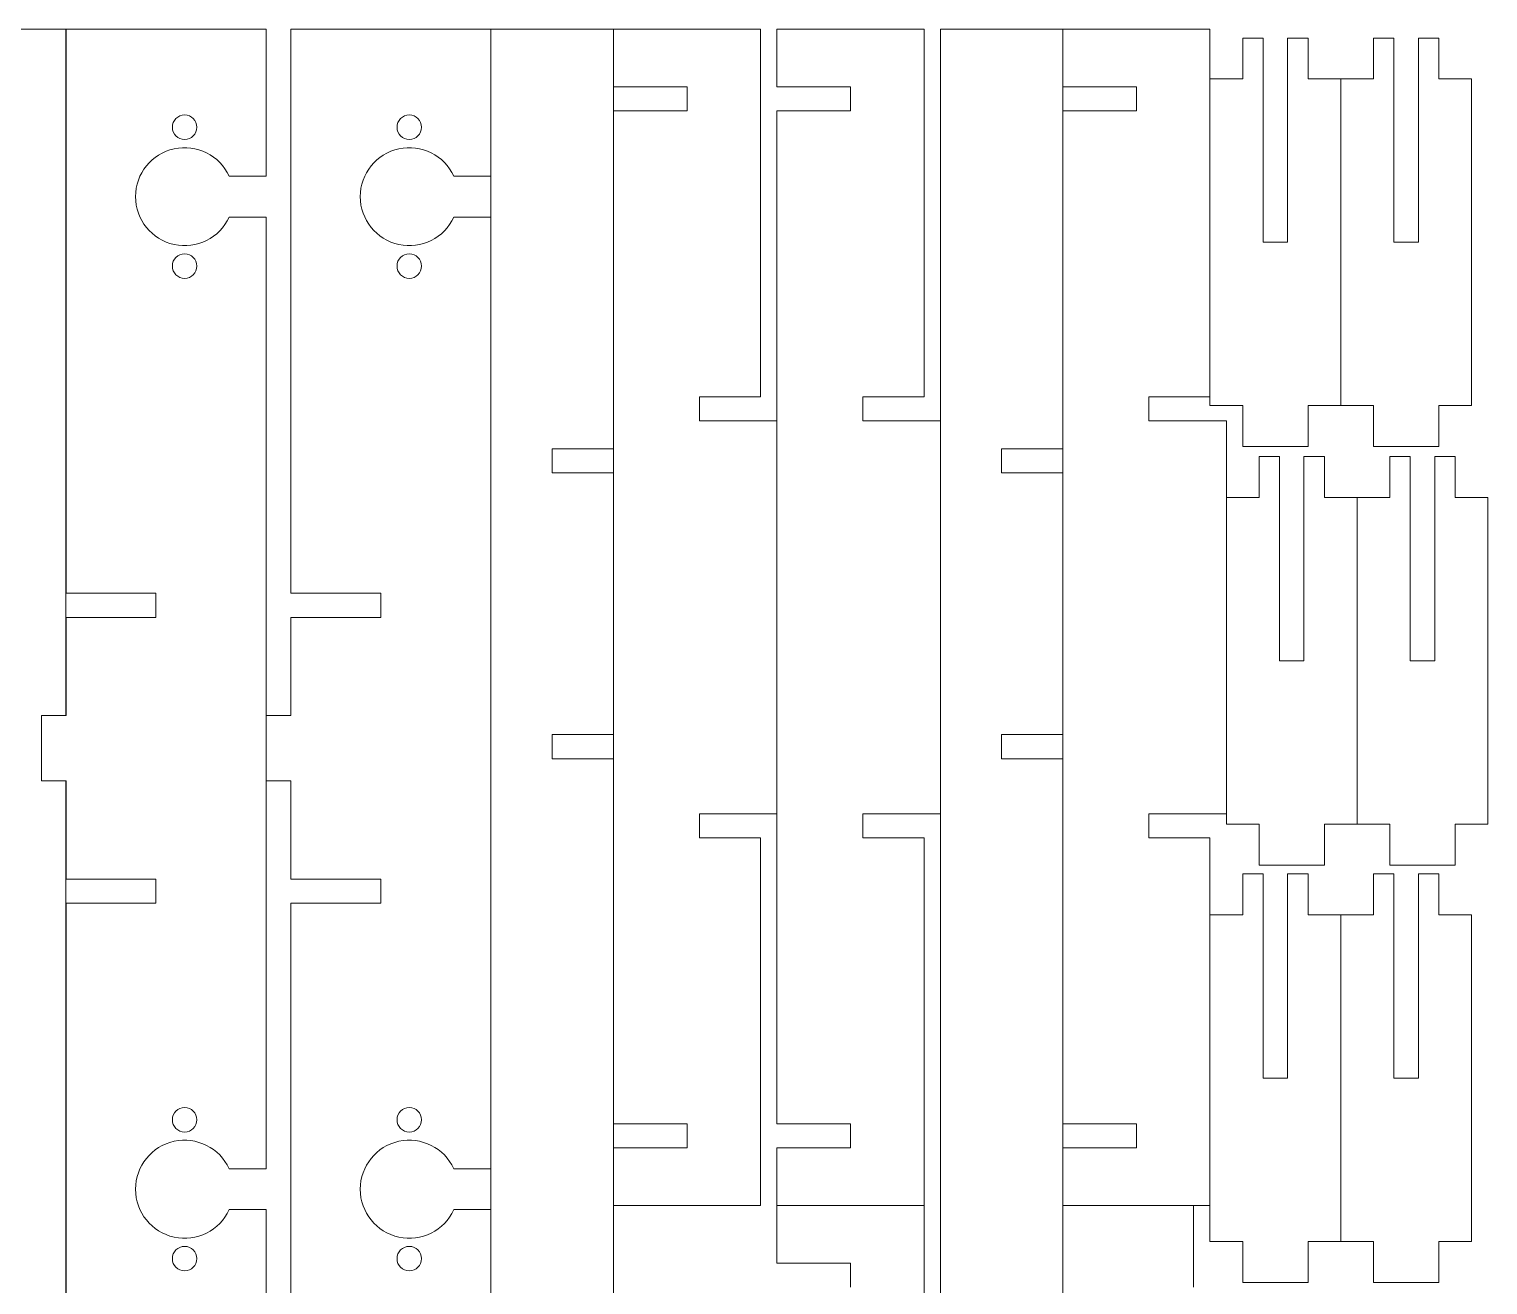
# Model space of a CAD drawing. Header units: millimetres. Extents: x -235 to 641, y 0 to 414.
# Drawn here: x 456.5 to 635.1, y 200.2 to 354 of the extents above; entities that cross this region are included whole.
import ezdxf

# ---------------------------------------------------------------- set-up
doc = ezdxf.new("R2010")
doc.units = ezdxf.units.MM

msp = doc.modelspace()

# ---------------------------------------------------------------- linework, layer by layer
at = {"lineweight": 0}
for p, q in [((461.01, 353.95), (331.01, 353.95)), ((461.01, 269.95), (461.01, 353.95)), ((461.06, 284.9), (461.06, 353.95)), ((485.56, 353.95), (461.06, 353.95)), ((485.56, 335.95), (485.56, 353.95)), ((488.56, 284.9), (488.56, 353.95)), ((546.06, 353.95), (488.56, 353.95)), ((513.06, 97.95), (513.06, 353.95)), ((528.06, 194.65), (528.06, 353.95)), ((546.06, 308.95), (546.06, 353.95)), ((566.06, 353.95), (548.06, 353.95)), ((548.06, 353.95), (548.06, 346.9)), ((566.06, 308.95), (566.06, 353.95)), ((601.06, 353.95), (568.06, 353.95)), ((568.06, 113.9), (568.06, 353.95)), ((583.06, 159.65), (583.06, 353.95)), ((601.06, 353.95), (601.06, 307.87)), ((605.06, 352.87), (605.06, 347.87)), ((607.56, 352.87), (605.06, 352.87)), ((607.56, 327.87), (607.56, 352.87)), ((610.56, 352.87), (610.56, 327.87)), ((613.06, 352.87), (610.56, 352.87)), ((613.06, 347.87), (613.06, 352.87)), ((621.06, 352.87), (621.06, 347.87)), ((623.56, 352.87), (621.06, 352.87)), ((623.56, 327.87), (623.56, 352.87)), ((626.56, 352.87), (626.56, 327.87)), ((629.06, 352.87), (626.56, 352.87)), ((629.06, 347.87), (629.06, 352.87)), ((528.06, 346.9), (537.06, 346.9)), ((537.06, 346.9), (537.06, 343.95)), ((548.06, 346.9), (557.06, 346.9)), ((557.06, 346.9), (557.06, 343.95)), ((583.06, 346.9), (592.06, 346.9)), ((592.06, 346.9), (592.06, 343.95)), ((605.06, 347.87), (601.06, 347.87)), ((621.06, 347.87), (613.06, 347.87)), ((617.06, 307.87), (617.06, 347.87)), ((633.06, 347.87), (629.06, 347.87)), ((633.06, 307.87), (633.06, 347.87)), ((537.06, 343.95), (528.06, 343.95)), ((548.06, 343.95), (548.06, 219.95)), ((557.06, 343.95), (548.06, 343.95)), ((592.06, 343.95), (583.06, 343.95)), ((481.02, 335.95), (485.56, 335.95)), ((508.52, 335.95), (513.06, 335.95)), ((485.56, 330.95), (481.02, 330.95)), ((485.56, 214.45), (485.56, 330.95)), ((513.06, 330.95), (508.52, 330.95)), ((610.56, 327.87), (607.56, 327.87)), ((626.56, 327.87), (623.56, 327.87)), ((538.56, 306), (538.56, 308.95)), ((538.56, 308.95), (546.06, 308.95)), ((558.56, 306), (558.56, 308.95)), ((558.56, 308.95), (566.06, 308.95)), ((593.56, 306), (593.56, 308.95)), ((593.56, 308.95), (601.06, 308.95)), ((601.06, 307.87), (605.06, 307.87)), ((605.06, 307.87), (605.06, 302.87)), ((613.06, 307.87), (621.06, 307.87)), ((613.06, 302.87), (613.06, 307.87)), ((621.06, 307.87), (621.06, 302.87)), ((629.06, 307.87), (633.06, 307.87)), ((629.06, 302.87), (629.06, 307.87)), ((548.06, 306), (538.56, 306)), ((568.06, 306), (558.56, 306)), ((603.06, 306), (593.56, 306)), ((603.06, 306), (603.06, 256.63)), ((520.56, 299.65), (520.56, 302.6)), ((520.56, 302.6), (528.06, 302.6)), ((575.56, 299.65), (575.56, 302.6)), ((575.56, 302.6), (583.06, 302.6)), ((605.06, 302.87), (613.06, 302.87)), ((621.06, 302.87), (629.06, 302.87)), ((607.06, 301.63), (607.06, 296.63)), ((609.56, 301.63), (607.06, 301.63)), ((609.56, 276.63), (609.56, 301.63)), ((612.56, 301.63), (612.56, 276.63)), ((615.06, 301.63), (612.56, 301.63)), ((615.06, 296.63), (615.06, 301.63)), ((623.06, 301.63), (623.06, 296.63)), ((625.56, 301.63), (623.06, 301.63)), ((625.56, 276.63), (625.56, 301.63)), ((628.56, 301.63), (628.56, 276.63)), ((631.06, 301.63), (628.56, 301.63)), ((631.06, 296.63), (631.06, 301.63)), ((528.06, 299.65), (520.56, 299.65)), ((583.06, 299.65), (575.56, 299.65)), ((607.06, 296.63), (603.06, 296.63)), ((623.06, 296.63), (615.06, 296.63)), ((619.06, 296.63), (619.06, 256.63)), ((635.06, 296.63), (631.06, 296.63)), ((635.06, 256.63), (635.06, 296.63)), ((472.06, 284.9), (461.06, 284.9)), ((472.06, 284.9), (472.06, 281.95)), ((499.56, 284.9), (488.56, 284.9)), ((499.56, 284.9), (499.56, 281.95)), ((472.06, 281.95), (461.06, 281.95)), ((461.06, 269.95), (461.06, 281.95)), ((499.56, 281.95), (488.56, 281.95)), ((488.56, 269.95), (488.56, 281.95)), ((612.56, 276.63), (609.56, 276.63)), ((628.56, 276.63), (625.56, 276.63)), ((458.06, 261.95), (458.06, 269.95)), ((458.06, 269.95), (461.06, 269.95)), ((485.56, 269.95), (488.56, 269.95)), ((520.56, 264.65), (520.56, 267.6)), ((520.56, 267.6), (528.06, 267.6)), ((575.56, 264.65), (575.56, 267.6)), ((575.56, 267.6), (583.06, 267.6)), ((528.06, 264.65), (520.56, 264.65)), ((583.06, 264.65), (575.56, 264.65)), ((461.06, 261.95), (458.06, 261.95)), ((461.01, 161.95), (461.01, 261.95)), ((461.06, 249.9), (461.06, 261.95)), ((488.56, 261.95), (485.56, 261.95)), ((488.56, 249.9), (488.56, 261.95)), ((538.56, 254.95), (538.56, 257.9)), ((538.56, 257.9), (548.06, 257.9)), ((558.56, 254.95), (558.56, 257.9)), ((558.56, 257.9), (568.06, 257.9)), ((593.56, 254.95), (593.56, 257.9)), ((593.56, 257.9), (603.06, 257.9)), ((603.06, 256.63), (607.06, 256.63)), ((607.06, 256.63), (607.06, 251.63)), ((615.06, 256.63), (623.06, 256.63)), ((615.06, 251.63), (615.06, 256.63)), ((623.06, 256.63), (623.06, 251.63)), ((631.06, 256.63), (635.06, 256.63)), ((631.06, 251.63), (631.06, 256.63)), ((546.06, 254.95), (538.56, 254.95)), ((546.06, 209.95), (546.06, 254.95)), ((566.06, 254.95), (558.56, 254.95)), ((566.06, 164.95), (566.06, 254.95)), ((601.06, 254.95), (593.56, 254.95)), ((601.06, 254.95), (601.06, 205.54)), ((605.06, 250.54), (605.06, 245.54)), ((607.56, 250.54), (605.06, 250.54)), ((607.06, 251.63), (615.06, 251.63)), ((607.56, 225.54), (607.56, 250.54)), ((610.56, 250.54), (610.56, 225.54)), ((613.06, 250.54), (610.56, 250.54)), ((613.06, 245.54), (613.06, 250.54)), ((621.06, 250.54), (621.06, 245.54)), ((623.56, 250.54), (621.06, 250.54)), ((623.06, 251.63), (631.06, 251.63)), ((623.56, 225.54), (623.56, 250.54)), ((626.56, 250.54), (626.56, 225.54)), ((629.06, 250.54), (626.56, 250.54)), ((629.06, 245.54), (629.06, 250.54)), ((472.06, 249.9), (461.06, 249.9)), ((472.06, 249.9), (472.06, 246.95)), ((499.56, 249.9), (488.56, 249.9)), ((499.56, 249.9), (499.56, 246.95)), ((472.06, 246.95), (461.06, 246.95)), ((461.06, 176.95), (461.06, 246.95)), ((499.56, 246.95), (488.56, 246.95)), ((488.56, 176.95), (488.56, 246.95)), ((605.06, 245.54), (601.06, 245.54)), ((621.06, 245.54), (613.06, 245.54)), ((617.06, 205.54), (617.06, 245.54)), ((633.06, 245.54), (629.06, 245.54)), ((633.06, 205.54), (633.06, 245.54)), ((610.56, 225.54), (607.56, 225.54)), ((626.56, 225.54), (623.56, 225.54)), ((528.06, 219.95), (537.06, 219.95)), ((537.06, 219.95), (537.06, 217)), ((548.06, 219.95), (557.06, 219.95)), ((557.06, 219.95), (557.06, 217)), ((583.06, 219.95), (592.06, 219.95)), ((592.06, 219.95), (592.06, 217)), ((537.06, 217), (528.06, 217)), ((557.06, 217), (548.06, 217)), ((548.06, 217), (548.06, 202.9)), ((592.06, 217), (583.06, 217)), ((481.02, 214.45), (485.56, 214.45)), ((508.52, 214.45), (513.06, 214.45)), ((485.56, 209.45), (481.02, 209.45)), ((485.56, 97.95), (485.56, 209.45)), ((513.06, 209.45), (508.52, 209.45)), ((528.06, 209.95), (546.06, 209.95)), ((548.06, 209.95), (566.06, 209.95)), ((583.06, 209.95), (601.06, 209.95)), ((599.06, 199.95), (599.06, 209.95)), ((601.06, 205.54), (605.06, 205.54)), ((605.06, 205.54), (605.06, 200.54)), ((613.06, 205.54), (621.06, 205.54)), ((613.06, 200.54), (613.06, 205.54)), ((621.06, 205.54), (621.06, 200.54)), ((629.06, 205.54), (633.06, 205.54)), ((629.06, 200.54), (629.06, 205.54)), ((548.06, 202.9), (557.06, 202.9)), ((557.06, 202.9), (557.06, 199.95)), ((605.06, 200.54), (613.06, 200.54)), ((621.06, 200.54), (629.06, 200.54))]:
    msp.add_line(p, q, dxfattribs=at)
for centre in [(475.56, 341.95), (503.06, 341.95), (475.56, 324.95), (503.06, 324.95), (475.56, 220.45), (503.06, 220.45), (475.56, 203.45), (503.06, 203.45)]:
    msp.add_circle(centre, 1.5, dxfattribs=at)
for centre, start, end in [((475.56, 333.45), 24.6325, 335.3675), ((503.06, 333.45), 24.6325, 335.3675), ((475.56, 211.95), 24.6243, 335.3757), ((503.06, 211.95), 24.6243, 335.3757)]:
    msp.add_arc(centre, 6, start, end, dxfattribs=at)

doc.saveas('drawing.dxf')
